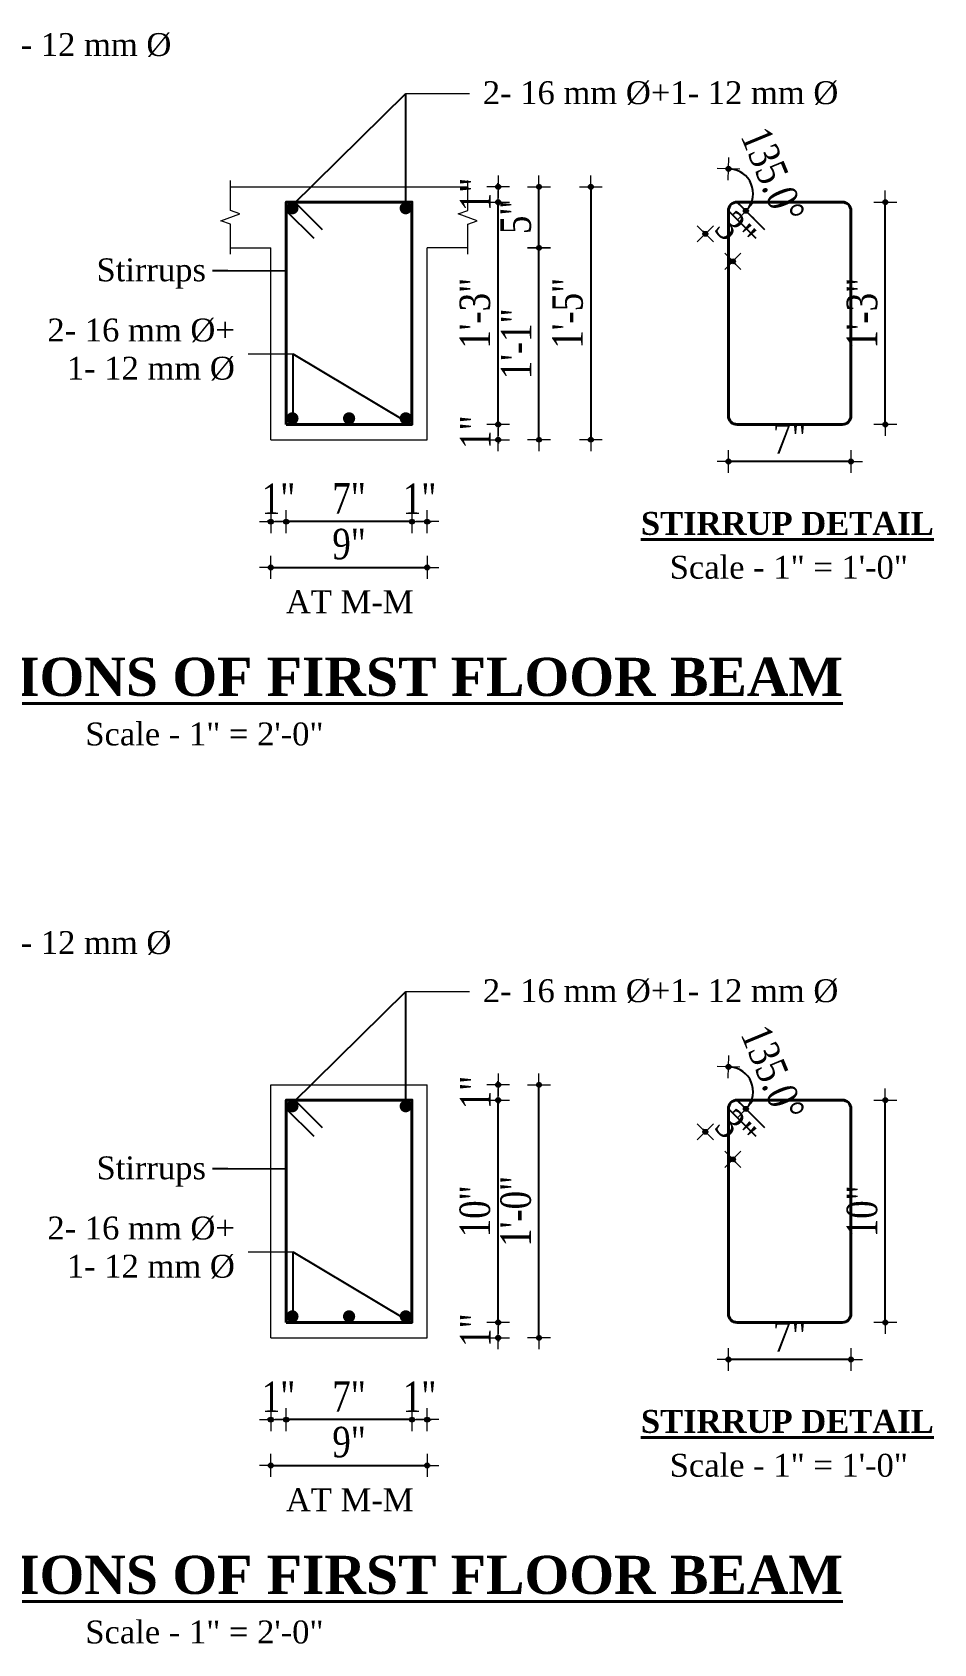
# Model space of a CAD drawing. Header units: feet. Extents: x 28652 to 66086, y -6769 to -640.
# Drawn here: x 57282.9 to 57519.3, y -1641.4 to -1219 of the extents above; entities that cross this region are included whole.
import ezdxf

# ---------------------------------------------------------------- set-up
doc = ezdxf.new("R2010")
doc.units = ezdxf.units.FT
doc.header["$LTSCALE"] = 50
doc.header["$MEASUREMENT"] = 0
doc.header["$PDMODE"] = 34
for name, color, linetype, lineweight in [('DIMENSION', 142, 'Continuous', 13), ('SES-DIMENSION', 142, 'Continuous', 13), ('SES-Leader', 2, 'Continuous', 15), ('SES-REBARS', 1, 'Continuous', 40), ('SES-SLAB OUTLINE', 4, 'Continuous', 18), ('SES-TEXT', 3, 'Continuous', 20), ('SES-TitleText', 7, 'Continuous', 40)]:
    doc.layers.add(name, color=color, linetype=linetype, lineweight=lineweight)
doc.layers.add('SES-STIRRUP', color=10, linetype='Continuous')
doc.styles.add('1.8', font='times.ttf', dxfattribs={"width": 0.8, "height": 8})
doc.styles.add('SES-ARAIL', font='times.ttf', dxfattribs={"height": 6})
doc.styles.add('SES-Title Text', font='times.ttf', dxfattribs={"height": 10})
doc.dimstyles.new('1.2', dxfattribs={"dimscale": 0, "dimtxt": 8, "dimasz": 0.5, "dimexe": 2, "dimexo": 9, "dimgap": 2, "dimtad": 1, "dimdec": 0, "dimlfac": 0.25, "dimzin": 3, "dimdsep": 46, "dimlunit": 4, "dimtxsty": '1.8', "dimblk": 'DIM', "dimcen": 3, "dimdle": 3, "dimse1": 1, "dimse2": 1, "dimclrd": 256, "dimclre": 256, "dimclrt": 7, "dimadec": 1, "dimazin": 2, "dimtfac": 1, "dimtdec": 0, "dimtix": 1, "dimtofl": 0, "dimtmove": 2, "dimatfit": 3, "dimldrblk": 'ARW', "dimfxl": 2, "dimfrac": 2, "dimtolj": 2, "dimtzin": 0, "dimarcsym": 0})

# ---------------------------------------------------------------- blocks, each defined once
blk = doc.blocks.new('DIM')
at = {"layer": 'DIMENSION'}
h = blk.add_hatch(color=256, dxfattribs=at)
h.paths.add_polyline_path([(0, 1.284388833844787), (0, 0), (1.284388833844787, 0, 0.4142135623730951)])
h.paths.add_polyline_path([(1.284388833844787, 0), (0, 0), (0, -1.284388833844787, 0.4142135623730951)])
h.paths.add_polyline_path([(1.13686837721616e-13, 0), (-1.284388833844787, 0, 0.4142135623730951), (0, -1.284388833844787)])
h.paths.add_polyline_path([(1.13686837721616e-13, 1.284388833844787, 0.414213562373121), (-1.284388833844787, 0), (0, 0)])
for p, q in [((-6, 0), (6, 0)), ((0, 6), (0, -6))]:
    blk.add_line(p, q, dxfattribs=at)
blk.add_circle((0, 0), 1.284388833844787, dxfattribs=at)
blk = doc.blocks.new('*D573')
at = {"layer": 'Defpoints', "color": 0, "ltscale": 10, "transparency": 16777216}
for p in [(57465.48633879778, -1554.941446332545), (57497.60124479784, -1554.941446332545), (57465.48633879778, -1566.908336730841)]:
    blk.add_point(p, dxfattribs=at)
at = {"layer": 'SES-DIMENSION', "lineweight": -2, "ltscale": 10, "transparency": 16777216}
blk.add_line((57497.10124479784, -1566.908336730841), (57465.98633879778, -1566.908336730841), dxfattribs=at)
at = {"layer": 'SES-DIMENSION', "lineweight": -2, "ltscale": 10, "transparency": 16777216, "xscale": 0.5, "yscale": 0.5, "zscale": 0.5, "rotation": 180}
blk.add_blockref('DIM', (57465.48633879778, -1566.908336730841), dxfattribs=at)
at = {"layer": 'SES-DIMENSION', "lineweight": -2, "ltscale": 10, "transparency": 16777216, "xscale": 0.5, "yscale": 0.5, "zscale": 0.5}
blk.add_blockref('DIM', (57497.60124479784, -1566.908336730841), dxfattribs=at)
at = {"layer": 'SES-DIMENSION', "color": 7, "ltscale": 10, "transparency": 16777216, "insert": (57481.54379179781, -1560.827586911086), "char_height": 8, "attachment_point": 5, "style": '1.8'}
blk.add_mtext('\\A2;7"', dxfattribs=at)
blk = doc.blocks.new('ARW')
at = {"layer": 'DIMENSION'}
blk.add_lwpolyline([(-0.5, -5.653726727235242e-14, 0, 3, 0), (-5.5, 5.77618736261748e-14, 0, 0, 0), (-0.5, -5.653726727235242e-14, 0, 0, 0)], format="xyseb", dxfattribs=at)
blk = doc.blocks.new('*D574')
at = {"layer": 'Defpoints', "color": 0, "ltscale": 10, "transparency": 16777216}
for p in [(57491.71816772895, -1498.913112718405), (57506.60711642481, -1498.913112718405), (57491.71816772895, -1557.204188032335)]:
    blk.add_point(p, dxfattribs=at)
at = {"layer": 'SES-DIMENSION', "lineweight": -2, "ltscale": 10, "transparency": 16777216}
blk.add_line((57506.60711642481, -1556.704188032335), (57506.60711642481, -1499.413112718405), dxfattribs=at)
at = {"layer": 'SES-DIMENSION', "lineweight": -2, "ltscale": 10, "transparency": 16777216, "xscale": 0.5, "yscale": 0.5, "zscale": 0.5}
for p, rotation in [((57506.60711642481, -1498.913112718405), 90), ((57506.60711642481, -1557.204188032335), 270)]:
    blk.add_blockref('DIM', p, dxfattribs=dict(at, rotation=rotation))
at = {"layer": 'SES-DIMENSION', "color": 7, "ltscale": 10, "transparency": 16777216, "insert": (57500.53790229358, -1528.058650375386), "char_height": 8, "attachment_point": 5, "rotation": 90, "style": '1.8'}
blk.add_mtext('\\A2;10"', dxfattribs=at)
blk = doc.blocks.new('*D575')
at = {"layer": 'Defpoints', "color": 0, "ltscale": 10, "transparency": 16777216}
for p in [(57465.48633879777, -1501.175854418205), (57459.43467816492, -1507.22751505108), (57472.6988279659, -1508.388343586306)]:
    blk.add_point(p, dxfattribs=at)
at = {"layer": 'SES-DIMENSION', "lineweight": -2, "ltscale": 10, "transparency": 16777216}
for p, q in [((57459.08112477433, -1506.873961660487), (57458.72757138373, -1506.520408269891)), ((57467.00072072365, -1514.793557609773), (57467.35427411424, -1515.147111000366))]:
    blk.add_line(p, q, dxfattribs=at)
at = {"layer": 'SES-DIMENSION', "lineweight": -2, "ltscale": 10, "transparency": 16777216, "xscale": 0.5, "yscale": 0.5, "zscale": 0.5}
for p, rotation in [((57459.43467816492, -1507.22751505108), 315.0000000001012), ((57466.64716733305, -1514.440004219181), 135.0000000001012)]:
    blk.add_blockref('DIM', p, dxfattribs=dict(at, rotation=rotation))
at = {"layer": 'SES-DIMENSION', "color": 7, "ltscale": 10, "transparency": 16777216, "insert": (57467.33250521764, -1506.542177166459), "char_height": 8, "attachment_point": 5, "rotation": 315.0000000001012, "style": '1.8'}
blk.add_mtext('\\A2;3"', dxfattribs=at)
blk = doc.blocks.new('*D576')
at = {"layer": 'Defpoints', "color": 0, "ltscale": 10, "transparency": 16777216}
for p in [(57467.74908049758, -1498.913112718408), (57471.94534454856, -1496.650371018604), (57465.48633879777, -1501.17585441819), (57474.96156966568, -1506.125601886502), (57465.48633879777, -1554.941446332541)]:
    blk.add_point(p, dxfattribs=at)
at = {"layer": 'SES-DIMENSION', "lineweight": -2, "ltscale": 10, "transparency": 16777216}
blk.add_arc((57465.48633879777, -1496.650371018608), 6.459005750786014, 319.4364486918113, 85.56355130820846, dxfattribs=at)
at = {"layer": 'SES-DIMENSION', "lineweight": -2, "ltscale": 10, "transparency": 16777216, "xscale": 0.5, "yscale": 0.5, "zscale": 0.5}
for p, rotation in [((57465.48633879777, -1490.191365267823), 177.7817756541048), ((57470.05354556388, -1501.217577784711), 227.218224345915)]:
    blk.add_blockref('DIM', p, dxfattribs=dict(at, rotation=rotation))
at = {"layer": 'SES-DIMENSION', "color": 7, "ltscale": 10, "transparency": 16777216, "insert": (57477.07156231209, -1491.851614315863), "char_height": 8, "attachment_point": 5, "rotation": 292.5, "style": '1.8'}
blk.add_mtext('\\A2;135.0°', dxfattribs=at)
blk = doc.blocks.new('*D549')
at = {"layer": 'Defpoints', "color": 0, "ltscale": 10, "transparency": 16777216}
for p in [(57349.51465412075, -1565.912951713563), (57382.50606091972, -1565.912951713563), (57349.51465412075, -1582.663657098467)]:
    blk.add_point(p, dxfattribs=at)
at = {"layer": 'SES-DIMENSION', "lineweight": -2, "ltscale": 10, "transparency": 16777216}
blk.add_line((57382.00606091972, -1582.663657098467), (57350.01465412075, -1582.663657098467), dxfattribs=at)
at = {"layer": 'SES-DIMENSION', "lineweight": -2, "ltscale": 10, "transparency": 16777216, "xscale": 0.5, "yscale": 0.5, "zscale": 0.5, "rotation": 180}
blk.add_blockref('DIM', (57349.51465412075, -1582.663657098467), dxfattribs=at)
at = {"layer": 'SES-DIMENSION', "lineweight": -2, "ltscale": 10, "transparency": 16777216, "xscale": 0.5, "yscale": 0.5, "zscale": 0.5}
blk.add_blockref('DIM', (57382.50606091972, -1582.663657098467), dxfattribs=at)
at = {"layer": 'SES-DIMENSION', "color": 7, "ltscale": 10, "transparency": 16777216, "insert": (57366.01035752024, -1576.582907278712), "char_height": 8, "attachment_point": 5, "style": '1.8'}
blk.add_mtext('\\A2;7"', dxfattribs=at)
blk = doc.blocks.new('*D550')
at = {"layer": 'Defpoints', "color": 0, "ltscale": 10, "transparency": 16777216}
for p in [(57349.51465412075, -1565.912951713563), (57345.51465412075, -1569.912951713559), (57345.51465412075, -1582.663657098467)]:
    blk.add_point(p, dxfattribs=at)
at = {"layer": 'SES-DIMENSION', "lineweight": -2, "ltscale": 10, "transparency": 16777216}
for p, q in [((57345.01465412075, -1582.663657098467), (57344.51465412075, -1582.663657098467)), ((57350.01465412075, -1582.663657098467), (57350.51465412075, -1582.663657098467))]:
    blk.add_line(p, q, dxfattribs=at)
at = {"layer": 'SES-DIMENSION', "lineweight": -2, "ltscale": 10, "transparency": 16777216, "xscale": 0.5, "yscale": 0.5, "zscale": 0.5}
blk.add_blockref('DIM', (57345.51465412075, -1582.663657098467), dxfattribs=at)
at = {"layer": 'SES-DIMENSION', "lineweight": -2, "ltscale": 10, "transparency": 16777216, "xscale": 0.5, "yscale": 0.5, "zscale": 0.5, "rotation": 180}
blk.add_blockref('DIM', (57349.51465412075, -1582.663657098467), dxfattribs=at)
at = {"layer": 'SES-DIMENSION', "color": 7, "ltscale": 10, "transparency": 16777216, "insert": (57347.51465412075, -1576.663657098467), "char_height": 8, "attachment_point": 5, "style": '1.8'}
blk.add_mtext('\\A2;1"', dxfattribs=at)
blk = doc.blocks.new('*D551')
at = {"layer": 'Defpoints', "color": 0, "ltscale": 10, "transparency": 16777216}
for p in [(57345.51465412075, -1569.912951713559), (57386.50606091972, -1569.912951713559), (57386.50606091972, -1594.672632676145)]:
    blk.add_point(p, dxfattribs=at)
at = {"layer": 'SES-DIMENSION', "lineweight": -2, "ltscale": 10, "transparency": 16777216}
blk.add_line((57346.01465412075, -1594.672632676145), (57386.00606091972, -1594.672632676145), dxfattribs=at)
at = {"layer": 'SES-DIMENSION', "lineweight": -2, "ltscale": 10, "transparency": 16777216, "xscale": 0.5, "yscale": 0.5, "zscale": 0.5, "rotation": 180}
blk.add_blockref('DIM', (57345.51465412075, -1594.672632676145), dxfattribs=at)
at = {"layer": 'SES-DIMENSION', "lineweight": -2, "ltscale": 10, "transparency": 16777216, "xscale": 0.5, "yscale": 0.5, "zscale": 0.5}
blk.add_blockref('DIM', (57386.50606091972, -1594.672632676145), dxfattribs=at)
at = {"layer": 'SES-DIMENSION', "color": 7, "ltscale": 10, "transparency": 16777216, "insert": (57366.01035752024, -1588.591882856391), "char_height": 8, "attachment_point": 5, "style": '1.8'}
blk.add_mtext('\\A2;9"', dxfattribs=at)
blk = doc.blocks.new('*D552')
at = {"layer": 'Defpoints', "color": 0, "ltscale": 10, "transparency": 16777216}
for p in [(57382.50606091975, -1557.204188032335), (57405.10217011972, -1557.204188032335), (57386.50606091975, -1561.204188032335)]:
    blk.add_point(p, dxfattribs=at)
at = {"layer": 'SES-DIMENSION', "lineweight": -2, "ltscale": 10, "transparency": 16777216}
for p, q in [((57405.10217011972, -1556.704188032335), (57405.10217011972, -1556.204188032335)), ((57405.10217011972, -1561.704188032335), (57405.10217011972, -1562.204188032335))]:
    blk.add_line(p, q, dxfattribs=at)
at = {"layer": 'SES-DIMENSION', "lineweight": -2, "ltscale": 10, "transparency": 16777216, "xscale": 0.5, "yscale": 0.5, "zscale": 0.5}
for p, rotation in [((57405.10217011972, -1557.204188032335), 270), ((57405.10217011972, -1561.204188032335), 90)]:
    blk.add_blockref('DIM', p, dxfattribs=dict(at, rotation=rotation))
at = {"layer": 'SES-DIMENSION', "color": 7, "ltscale": 10, "transparency": 16777216, "insert": (57399.1021701197, -1559.204188032351), "char_height": 8, "attachment_point": 5, "rotation": 90, "style": '1.8'}
blk.add_mtext('\\A2;1"', dxfattribs=at)
blk = doc.blocks.new('*D553')
at = {"layer": 'Defpoints', "color": 0, "ltscale": 10, "transparency": 16777216}
for p in [(57382.50606091975, -1498.913112718405), (57405.10217011972, -1498.913112718405), (57382.50606091975, -1557.204188032335)]:
    blk.add_point(p, dxfattribs=at)
at = {"layer": 'SES-DIMENSION', "lineweight": -2, "ltscale": 10, "transparency": 16777216}
blk.add_line((57405.10217011972, -1556.704188032335), (57405.10217011972, -1499.413112718405), dxfattribs=at)
at = {"layer": 'SES-DIMENSION', "lineweight": -2, "ltscale": 10, "transparency": 16777216, "xscale": 0.5, "yscale": 0.5, "zscale": 0.5}
for p, rotation in [((57405.10217011972, -1498.913112718405), 90), ((57405.10217011972, -1557.204188032335), 270)]:
    blk.add_blockref('DIM', p, dxfattribs=dict(at, rotation=rotation))
at = {"layer": 'SES-DIMENSION', "color": 7, "ltscale": 10, "transparency": 16777216, "insert": (57399.03295598848, -1528.058650375386), "char_height": 8, "attachment_point": 5, "rotation": 90, "style": '1.8'}
blk.add_mtext('\\A2;10"', dxfattribs=at)
blk = doc.blocks.new('*D554')
at = {"layer": 'Defpoints', "color": 0, "ltscale": 10, "transparency": 16777216}
for p in [(57397.13375646775, -1494.913112718409), (57405.10217011972, -1494.913112718409), (57382.50606091975, -1498.913112718405)]:
    blk.add_point(p, dxfattribs=at)
at = {"layer": 'SES-DIMENSION', "lineweight": -2, "ltscale": 10, "transparency": 16777216}
for p, q in [((57405.10217011972, -1494.413112718409), (57405.10217011972, -1493.913112718409)), ((57405.10217011972, -1499.413112718405), (57405.10217011972, -1499.913112718405))]:
    blk.add_line(p, q, dxfattribs=at)
at = {"layer": 'SES-DIMENSION', "lineweight": -2, "ltscale": 10, "transparency": 16777216, "xscale": 0.5, "yscale": 0.5, "zscale": 0.5}
for p, rotation in [((57405.10217011972, -1494.913112718409), 270), ((57405.10217011972, -1498.913112718405), 90)]:
    blk.add_blockref('DIM', p, dxfattribs=dict(at, rotation=rotation))
at = {"layer": 'SES-DIMENSION', "color": 7, "ltscale": 10, "transparency": 16777216, "insert": (57399.1021701197, -1496.913112718423), "char_height": 8, "attachment_point": 5, "rotation": 90, "style": '1.8'}
blk.add_mtext('\\A2;1"', dxfattribs=at)
blk = doc.blocks.new('*D555')
at = {"layer": 'Defpoints', "color": 0, "ltscale": 10, "transparency": 16777216}
for p in [(57381.13375646776, -1494.913112718409), (57415.80498970395, -1494.913112718409), (57402.10217011944, -1561.204188032335)]:
    blk.add_point(p, dxfattribs=at)
at = {"layer": 'SES-DIMENSION', "lineweight": -2, "ltscale": 10, "transparency": 16777216}
blk.add_line((57415.80498970395, -1560.704188032335), (57415.80498970395, -1495.413112718409), dxfattribs=at)
at = {"layer": 'SES-DIMENSION', "lineweight": -2, "ltscale": 10, "transparency": 16777216, "xscale": 0.5, "yscale": 0.5, "zscale": 0.5}
for p, rotation in [((57415.80498970395, -1494.913112718409), 90), ((57415.80498970395, -1561.204188032335), 270)]:
    blk.add_blockref('DIM', p, dxfattribs=dict(at, rotation=rotation))
at = {"layer": 'SES-DIMENSION', "color": 7, "ltscale": 10, "transparency": 16777216, "insert": (57409.73577557271, -1528.058650375388), "char_height": 8, "attachment_point": 5, "rotation": 90, "style": '1.8'}
blk.add_mtext('\\A2;1\'-0"', dxfattribs=at)
blk = doc.blocks.new('*D556')
at = {"layer": 'Defpoints', "color": 0, "ltscale": 10, "transparency": 16777216}
for p in [(57382.50606091972, -1565.912951713563), (57386.50606091972, -1569.912951713559), (57382.50606091972, -1582.663657098467)]:
    blk.add_point(p, dxfattribs=at)
at = {"layer": 'SES-DIMENSION', "lineweight": -2, "ltscale": 10, "transparency": 16777216}
for p, q in [((57382.00606091972, -1582.663657098467), (57381.50606091972, -1582.663657098467)), ((57387.00606091972, -1582.663657098467), (57387.50606091972, -1582.663657098467))]:
    blk.add_line(p, q, dxfattribs=at)
at = {"layer": 'SES-DIMENSION', "lineweight": -2, "ltscale": 10, "transparency": 16777216, "xscale": 0.5, "yscale": 0.5, "zscale": 0.5}
blk.add_blockref('DIM', (57382.50606091972, -1582.663657098467), dxfattribs=at)
at = {"layer": 'SES-DIMENSION', "lineweight": -2, "ltscale": 10, "transparency": 16777216, "xscale": 0.5, "yscale": 0.5, "zscale": 0.5, "rotation": 180}
blk.add_blockref('DIM', (57386.50606091972, -1582.663657098467), dxfattribs=at)
at = {"layer": 'SES-DIMENSION', "color": 7, "ltscale": 10, "transparency": 16777216, "insert": (57384.50606091972, -1576.663657098467), "char_height": 8, "attachment_point": 5, "style": '1.8'}
blk.add_mtext('\\A2;1"', dxfattribs=at)
blk = doc.blocks.new('*D411')
at = {"layer": 'Defpoints', "color": 0, "ltscale": 10, "transparency": 16777216}
for p in [(57465.48633879778, -1319.557525246848), (57497.60124479784, -1319.557525246848), (57465.48633879778, -1331.524415645144)]:
    blk.add_point(p, dxfattribs=at)
at = {"layer": 'SES-DIMENSION', "lineweight": -2, "ltscale": 10, "transparency": 16777216}
blk.add_line((57497.10124479784, -1331.524415645144), (57465.98633879778, -1331.524415645144), dxfattribs=at)
at = {"layer": 'SES-DIMENSION', "lineweight": -2, "ltscale": 10, "transparency": 16777216, "xscale": 0.5, "yscale": 0.5, "zscale": 0.5, "rotation": 180}
blk.add_blockref('DIM', (57465.48633879778, -1331.524415645144), dxfattribs=at)
at = {"layer": 'SES-DIMENSION', "lineweight": -2, "ltscale": 10, "transparency": 16777216, "xscale": 0.5, "yscale": 0.5, "zscale": 0.5}
blk.add_blockref('DIM', (57497.60124479784, -1331.524415645144), dxfattribs=at)
at = {"layer": 'SES-DIMENSION', "color": 7, "ltscale": 10, "transparency": 16777216, "insert": (57481.54379179781, -1325.44366582539), "char_height": 8, "attachment_point": 5, "style": '1.8'}
blk.add_mtext('\\A2;7"', dxfattribs=at)
blk = doc.blocks.new('*D412')
at = {"layer": 'Defpoints', "color": 0, "ltscale": 10, "transparency": 16777216}
for p in [(57491.71816772895, -1263.529191632708), (57506.60711642481, -1263.529191632708), (57491.71816772895, -1321.820266946638)]:
    blk.add_point(p, dxfattribs=at)
at = {"layer": 'SES-DIMENSION', "lineweight": -2, "ltscale": 10, "transparency": 16777216}
blk.add_line((57506.60711642481, -1321.320266946638), (57506.60711642481, -1264.029191632708), dxfattribs=at)
at = {"layer": 'SES-DIMENSION', "lineweight": -2, "ltscale": 10, "transparency": 16777216, "xscale": 0.5, "yscale": 0.5, "zscale": 0.5}
for p, rotation in [((57506.60711642481, -1263.529191632708), 90), ((57506.60711642481, -1321.820266946638), 270)]:
    blk.add_blockref('DIM', p, dxfattribs=dict(at, rotation=rotation))
at = {"layer": 'SES-DIMENSION', "color": 7, "ltscale": 10, "transparency": 16777216, "insert": (57500.53790229358, -1292.674729289689), "char_height": 8, "attachment_point": 5, "rotation": 90, "style": '1.8'}
blk.add_mtext('\\A2;1\'-3"', dxfattribs=at)
blk = doc.blocks.new('*D413')
at = {"layer": 'Defpoints', "color": 0, "ltscale": 10, "transparency": 16777216}
for p in [(57465.48633879777, -1265.791933332508), (57459.43467816491, -1271.84359396539), (57472.69882796591, -1273.004422500613)]:
    blk.add_point(p, dxfattribs=at)
at = {"layer": 'SES-DIMENSION', "lineweight": -2, "ltscale": 10, "transparency": 16777216}
for p, q in [((57459.08112477432, -1271.490040574798), (57458.72757138372, -1271.136487184205)), ((57467.00072072363, -1279.409636524088), (57467.35427411423, -1279.76318991468))]:
    blk.add_line(p, q, dxfattribs=at)
at = {"layer": 'SES-DIMENSION', "lineweight": -2, "ltscale": 10, "transparency": 16777216, "xscale": 0.5, "yscale": 0.5, "zscale": 0.5}
for p, rotation in [((57459.43467816491, -1271.84359396539), 315.0000000001012), ((57466.64716733304, -1279.056083133495), 135.0000000001012)]:
    blk.add_blockref('DIM', p, dxfattribs=dict(at, rotation=rotation))
at = {"layer": 'SES-DIMENSION', "color": 7, "ltscale": 10, "transparency": 16777216, "insert": (57467.33250521764, -1271.158256080776), "char_height": 8, "attachment_point": 5, "rotation": 315.0000000001012, "style": '1.8'}
blk.add_mtext('\\A2;3"', dxfattribs=at)
blk = doc.blocks.new('*D414')
at = {"layer": 'Defpoints', "color": 0, "ltscale": 10, "transparency": 16777216}
for p in [(57471.9453445485, -1261.266449932908), (57465.48633879778, -1265.791933332497), (57467.74908049757, -1263.529191632708), (57474.96156966567, -1270.741680800809), (57465.48633879777, -1319.557525246852)]:
    blk.add_point(p, dxfattribs=at)
at = {"layer": 'SES-DIMENSION', "lineweight": -2, "ltscale": 10, "transparency": 16777216}
blk.add_arc((57465.48633879778, -1261.266449932908), 6.459005750722492, 319.4364486918203, 85.56355130815959, dxfattribs=at)
at = {"layer": 'SES-DIMENSION', "lineweight": -2, "ltscale": 10, "transparency": 16777216, "xscale": 0.5, "yscale": 0.5, "zscale": 0.5}
for p, rotation in [((57465.48633879778, -1254.807444182181), 177.7817756540778), ((57470.05354556384, -1265.833656698964), 227.2182243459021)]:
    blk.add_blockref('DIM', p, dxfattribs=dict(at, rotation=rotation))
at = {"layer": 'SES-DIMENSION', "color": 7, "ltscale": 10, "transparency": 16777216, "insert": (57477.07156231203, -1256.467693230188), "char_height": 8, "attachment_point": 5, "rotation": 292.5, "style": '1.8'}
blk.add_mtext('\\A2;135.0°', dxfattribs=at)
blk = doc.blocks.new('*D425')
at = {"layer": 'Defpoints', "color": 0, "ltscale": 10, "transparency": 16777216}
for p in [(57349.51465412075, -1330.529030627866), (57382.50606091972, -1330.529030627866), (57349.51465412075, -1347.27973601277)]:
    blk.add_point(p, dxfattribs=at)
at = {"layer": 'SES-DIMENSION', "lineweight": -2, "ltscale": 10, "transparency": 16777216}
blk.add_line((57382.00606091972, -1347.27973601277), (57350.01465412075, -1347.27973601277), dxfattribs=at)
at = {"layer": 'SES-DIMENSION', "lineweight": -2, "ltscale": 10, "transparency": 16777216, "xscale": 0.5, "yscale": 0.5, "zscale": 0.5, "rotation": 180}
blk.add_blockref('DIM', (57349.51465412075, -1347.27973601277), dxfattribs=at)
at = {"layer": 'SES-DIMENSION', "lineweight": -2, "ltscale": 10, "transparency": 16777216, "xscale": 0.5, "yscale": 0.5, "zscale": 0.5}
blk.add_blockref('DIM', (57382.50606091972, -1347.27973601277), dxfattribs=at)
at = {"layer": 'SES-DIMENSION', "color": 7, "ltscale": 10, "transparency": 16777216, "insert": (57366.01035752024, -1341.198986193015), "char_height": 8, "attachment_point": 5, "style": '1.8'}
blk.add_mtext('\\A2;7"', dxfattribs=at)
blk = doc.blocks.new('*D426')
at = {"layer": 'Defpoints', "color": 0, "ltscale": 10, "transparency": 16777216}
for p in [(57349.51465412075, -1330.529030627866), (57345.51465412075, -1334.529030627862), (57345.51465412075, -1347.27973601277)]:
    blk.add_point(p, dxfattribs=at)
at = {"layer": 'SES-DIMENSION', "lineweight": -2, "ltscale": 10, "transparency": 16777216}
for p, q in [((57345.01465412075, -1347.27973601277), (57344.51465412075, -1347.27973601277)), ((57350.01465412075, -1347.27973601277), (57350.51465412075, -1347.27973601277))]:
    blk.add_line(p, q, dxfattribs=at)
at = {"layer": 'SES-DIMENSION', "lineweight": -2, "ltscale": 10, "transparency": 16777216, "xscale": 0.5, "yscale": 0.5, "zscale": 0.5}
blk.add_blockref('DIM', (57345.51465412075, -1347.27973601277), dxfattribs=at)
at = {"layer": 'SES-DIMENSION', "lineweight": -2, "ltscale": 10, "transparency": 16777216, "xscale": 0.5, "yscale": 0.5, "zscale": 0.5, "rotation": 180}
blk.add_blockref('DIM', (57349.51465412075, -1347.27973601277), dxfattribs=at)
at = {"layer": 'SES-DIMENSION', "color": 7, "ltscale": 10, "transparency": 16777216, "insert": (57347.51465412075, -1341.27973601277), "char_height": 8, "attachment_point": 5, "style": '1.8'}
blk.add_mtext('\\A2;1"', dxfattribs=at)
blk = doc.blocks.new('*D427')
at = {"layer": 'Defpoints', "color": 0, "ltscale": 10, "transparency": 16777216}
for p in [(57345.51465412075, -1334.529030627862), (57386.50606091972, -1334.529030627862), (57386.50606091972, -1359.288711590449)]:
    blk.add_point(p, dxfattribs=at)
at = {"layer": 'SES-DIMENSION', "lineweight": -2, "ltscale": 10, "transparency": 16777216}
blk.add_line((57346.01465412075, -1359.288711590449), (57386.00606091972, -1359.288711590449), dxfattribs=at)
at = {"layer": 'SES-DIMENSION', "lineweight": -2, "ltscale": 10, "transparency": 16777216, "xscale": 0.5, "yscale": 0.5, "zscale": 0.5, "rotation": 180}
blk.add_blockref('DIM', (57345.51465412075, -1359.288711590449), dxfattribs=at)
at = {"layer": 'SES-DIMENSION', "lineweight": -2, "ltscale": 10, "transparency": 16777216, "xscale": 0.5, "yscale": 0.5, "zscale": 0.5}
blk.add_blockref('DIM', (57386.50606091972, -1359.288711590449), dxfattribs=at)
at = {"layer": 'SES-DIMENSION', "color": 7, "ltscale": 10, "transparency": 16777216, "insert": (57366.01035752024, -1353.207961770694), "char_height": 8, "attachment_point": 5, "style": '1.8'}
blk.add_mtext('\\A2;9"', dxfattribs=at)
blk = doc.blocks.new('*D428')
at = {"layer": 'Defpoints', "color": 0, "ltscale": 10, "transparency": 16777216}
for p in [(57382.50606091975, -1321.820266946638), (57405.10217011972, -1321.820266946638), (57386.50606091975, -1325.820266946638)]:
    blk.add_point(p, dxfattribs=at)
at = {"layer": 'SES-DIMENSION', "lineweight": -2, "ltscale": 10, "transparency": 16777216}
for p, q in [((57405.10217011972, -1321.320266946638), (57405.10217011972, -1320.820266946638)), ((57405.10217011972, -1326.320266946638), (57405.10217011972, -1326.820266946638))]:
    blk.add_line(p, q, dxfattribs=at)
at = {"layer": 'SES-DIMENSION', "lineweight": -2, "ltscale": 10, "transparency": 16777216, "xscale": 0.5, "yscale": 0.5, "zscale": 0.5}
for p, rotation in [((57405.10217011972, -1321.820266946638), 270), ((57405.10217011972, -1325.820266946638), 90)]:
    blk.add_blockref('DIM', p, dxfattribs=dict(at, rotation=rotation))
at = {"layer": 'SES-DIMENSION', "color": 7, "ltscale": 10, "transparency": 16777216, "insert": (57399.1021701197, -1323.820266946654), "char_height": 8, "attachment_point": 5, "rotation": 90, "style": '1.8'}
blk.add_mtext('\\A2;1"', dxfattribs=at)
blk = doc.blocks.new('*D429')
at = {"layer": 'Defpoints', "color": 0, "ltscale": 10, "transparency": 16777216}
for p in [(57382.50606091975, -1263.529191632708), (57405.10217011972, -1263.529191632708), (57382.50606091975, -1321.820266946638)]:
    blk.add_point(p, dxfattribs=at)
at = {"layer": 'SES-DIMENSION', "lineweight": -2, "ltscale": 10, "transparency": 16777216}
blk.add_line((57405.10217011972, -1321.320266946638), (57405.10217011972, -1264.029191632708), dxfattribs=at)
at = {"layer": 'SES-DIMENSION', "lineweight": -2, "ltscale": 10, "transparency": 16777216, "xscale": 0.5, "yscale": 0.5, "zscale": 0.5}
for p, rotation in [((57405.10217011972, -1263.529191632708), 90), ((57405.10217011972, -1321.820266946638), 270)]:
    blk.add_blockref('DIM', p, dxfattribs=dict(at, rotation=rotation))
at = {"layer": 'SES-DIMENSION', "color": 7, "ltscale": 10, "transparency": 16777216, "insert": (57399.03295598848, -1292.674729289689), "char_height": 8, "attachment_point": 5, "rotation": 90, "style": '1.8'}
blk.add_mtext('\\A2;1\'-3"', dxfattribs=at)
blk = doc.blocks.new('*D430')
at = {"layer": 'Defpoints', "color": 0, "ltscale": 10, "transparency": 16777216}
for p in [(57397.13375646775, -1259.529191632712), (57405.10217011972, -1259.529191632712), (57382.50606091975, -1263.529191632708)]:
    blk.add_point(p, dxfattribs=at)
at = {"layer": 'SES-DIMENSION', "lineweight": -2, "ltscale": 10, "transparency": 16777216}
for p, q in [((57405.10217011972, -1259.029191632712), (57405.10217011972, -1258.529191632712)), ((57405.10217011972, -1264.029191632708), (57405.10217011972, -1264.529191632708))]:
    blk.add_line(p, q, dxfattribs=at)
at = {"layer": 'SES-DIMENSION', "lineweight": -2, "ltscale": 10, "transparency": 16777216, "xscale": 0.5, "yscale": 0.5, "zscale": 0.5}
for p, rotation in [((57405.10217011972, -1259.529191632712), 270), ((57405.10217011972, -1263.529191632708), 90)]:
    blk.add_blockref('DIM', p, dxfattribs=dict(at, rotation=rotation))
at = {"layer": 'SES-DIMENSION', "color": 7, "ltscale": 10, "transparency": 16777216, "insert": (57399.1021701197, -1261.529191632726), "char_height": 8, "attachment_point": 5, "rotation": 90, "style": '1.8'}
blk.add_mtext('\\A2;1"', dxfattribs=at)
blk = doc.blocks.new('*D431')
at = {"layer": 'Defpoints', "color": 0, "ltscale": 10, "transparency": 16777216}
for p in [(57397.13375646775, -1275.529191632708), (57415.80498970395, -1275.529191632708), (57402.10217011944, -1325.820266946638)]:
    blk.add_point(p, dxfattribs=at)
at = {"layer": 'SES-DIMENSION', "lineweight": -2, "ltscale": 10, "transparency": 16777216}
blk.add_line((57415.80498970395, -1325.320266946638), (57415.80498970395, -1276.029191632708), dxfattribs=at)
at = {"layer": 'SES-DIMENSION', "lineweight": -2, "ltscale": 10, "transparency": 16777216, "xscale": 0.5, "yscale": 0.5, "zscale": 0.5}
for p, rotation in [((57415.80498970395, -1275.529191632708), 90), ((57415.80498970395, -1325.820266946638), 270)]:
    blk.add_blockref('DIM', p, dxfattribs=dict(at, rotation=rotation))
at = {"layer": 'SES-DIMENSION', "color": 7, "ltscale": 10, "transparency": 16777216, "insert": (57409.80498970393, -1300.674729289689), "char_height": 8, "attachment_point": 5, "rotation": 90, "style": '1.8'}
blk.add_mtext('\\A2;1\'-1"', dxfattribs=at)
blk = doc.blocks.new('*D432')
at = {"layer": 'Defpoints', "color": 0, "ltscale": 10, "transparency": 16777216}
for p in [(57402.10217011944, -1259.529191632712), (57415.80498970395, -1259.529191632712), (57397.13375646775, -1275.529191632708)]:
    blk.add_point(p, dxfattribs=at)
at = {"layer": 'SES-DIMENSION', "lineweight": -2, "ltscale": 10, "transparency": 16777216}
blk.add_line((57415.80498970395, -1275.029191632708), (57415.80498970395, -1260.029191632712), dxfattribs=at)
at = {"layer": 'SES-DIMENSION', "lineweight": -2, "ltscale": 10, "transparency": 16777216, "xscale": 0.5, "yscale": 0.5, "zscale": 0.5}
for p, rotation in [((57415.80498970395, -1259.529191632712), 90), ((57415.80498970395, -1275.529191632708), 270)]:
    blk.add_blockref('DIM', p, dxfattribs=dict(at, rotation=rotation))
at = {"layer": 'SES-DIMENSION', "color": 7, "ltscale": 10, "transparency": 16777216, "insert": (57409.73577557271, -1267.529191632726), "char_height": 8, "attachment_point": 5, "rotation": 90, "style": '1.8'}
blk.add_mtext('\\A2;5"', dxfattribs=at)
blk = doc.blocks.new('*D433')
at = {"layer": 'Defpoints', "color": 0, "ltscale": 10, "transparency": 16777216}
for p in [(57412.80498970367, -1259.529191632712), (57412.80498970367, -1325.820266946638), (57429.40291151851, -1325.820266946638)]:
    blk.add_point(p, dxfattribs=at)
at = {"layer": 'SES-DIMENSION', "lineweight": -2, "ltscale": 10, "transparency": 16777216}
blk.add_line((57429.40291151851, -1260.029191632712), (57429.40291151851, -1325.320266946638), dxfattribs=at)
at = {"layer": 'SES-DIMENSION', "lineweight": -2, "ltscale": 10, "transparency": 16777216, "xscale": 0.5, "yscale": 0.5, "zscale": 0.5}
for p, rotation in [((57429.40291151851, -1259.529191632712), 90), ((57429.40291151851, -1325.820266946638), 270)]:
    blk.add_blockref('DIM', p, dxfattribs=dict(at, rotation=rotation))
at = {"layer": 'SES-DIMENSION', "color": 7, "ltscale": 10, "transparency": 16777216, "insert": (57423.33369738728, -1292.674729289691), "char_height": 8, "attachment_point": 5, "rotation": 90, "style": '1.8'}
blk.add_mtext('\\A2;1\'-5"', dxfattribs=at)
blk = doc.blocks.new('*D434')
at = {"layer": 'Defpoints', "color": 0, "ltscale": 10, "transparency": 16777216}
for p in [(57382.50606091972, -1330.529030627866), (57386.50606091972, -1334.529030627862), (57382.50606091972, -1347.27973601277)]:
    blk.add_point(p, dxfattribs=at)
at = {"layer": 'SES-DIMENSION', "lineweight": -2, "ltscale": 10, "transparency": 16777216}
for p, q in [((57382.00606091972, -1347.27973601277), (57381.50606091972, -1347.27973601277)), ((57387.00606091972, -1347.27973601277), (57387.50606091972, -1347.27973601277))]:
    blk.add_line(p, q, dxfattribs=at)
at = {"layer": 'SES-DIMENSION', "lineweight": -2, "ltscale": 10, "transparency": 16777216, "xscale": 0.5, "yscale": 0.5, "zscale": 0.5}
blk.add_blockref('DIM', (57382.50606091972, -1347.27973601277), dxfattribs=at)
at = {"layer": 'SES-DIMENSION', "lineweight": -2, "ltscale": 10, "transparency": 16777216, "xscale": 0.5, "yscale": 0.5, "zscale": 0.5, "rotation": 180}
blk.add_blockref('DIM', (57386.50606091972, -1347.27973601277), dxfattribs=at)
at = {"layer": 'SES-DIMENSION', "color": 7, "ltscale": 10, "transparency": 16777216, "insert": (57384.50606091972, -1341.27973601277), "char_height": 8, "attachment_point": 5, "style": '1.8'}
blk.add_mtext('\\A2;1"', dxfattribs=at)

msp = doc.modelspace()

# ---------------------------------------------------------------- linework, layer by layer
at = {"layer": 'SES-Leader', "ltscale": 10}
for points in [[(57380.87010409431, -1235.095338412353), (57397.61862298765, -1235.095338412353)], [(57351.39206612956, -1303.351111711847), (57339.52316727987, -1303.351111711847)], [(57380.87010409431, -1470.47925949805), (57397.61862298765, -1470.47925949805)], [(57351.39206612956, -1538.735032797544), (57339.52316727987, -1538.735032797544)]]:
    msp.add_lwpolyline(points, dxfattribs=at)
at = {"layer": 'SES-REBARS', "ltscale": 10}
for points in [[(57349.51465412075, -1321.820266946637), (57382.50606091972, -1321.820266946637), (57382.50606091972, -1263.529191632708), (57349.51465412075, -1263.529191632708)], [(57349.51465412075, -1557.204188032334), (57382.50606091972, -1557.204188032334), (57382.50606091972, -1498.913112718405), (57349.51465412075, -1498.913112718405)]]:
    msp.add_lwpolyline(points, close=True, dxfattribs=at)
at = {"layer": 'SES-REBARS', "ltscale": 10, "const_width": 1.6}
for points in [[(57351.15061094612, -1264.332456939272, 1), (57351.15061094612, -1265.932456939274, 1)], [(57380.87010409431, -1264.332456939272, -1), (57380.87010409431, -1265.932456939274, -1)], [(57351.15061094612, -1321.017001640077, -1), (57351.15061094612, -1319.417001640075, -1)], [(57366.01035752024, -1321.017001640077, -1), (57366.01035752024, -1319.417001640075, -1)], [(57380.87010409431, -1321.017001640077, 1), (57380.87010409431, -1319.417001640075, 1)], [(57351.15061094612, -1499.716378024968, 1), (57351.15061094612, -1501.316378024971, 1)], [(57380.87010409431, -1499.716378024968, -1), (57380.87010409431, -1501.316378024971, -1)], [(57351.15061094612, -1556.400922725774, -1), (57351.15061094612, -1554.800922725772, -1)], [(57366.01035752024, -1556.400922725774, -1), (57366.01035752024, -1554.800922725772, -1)], [(57380.87010409431, -1556.400922725774, 1), (57380.87010409431, -1554.800922725772, 1)]]:
    msp.add_lwpolyline(points, format="xyb", close=True, dxfattribs=at)
at = {"layer": 'SES-REBARS', "ltscale": 10}
for points in [[(57467.74908049758, -1321.820266946637), (57495.33850309806, -1321.820266946637, 0.4142135623730951), (57497.60124479784, -1319.557525246848), (57497.60124479784, -1265.791933332497, 0.4142135623730951), (57495.33850309806, -1263.529191632708), (57467.74908049758, -1263.529191632708, 0.4142135623730951), (57465.48633879778, -1265.791933332497), (57465.48633879778, -1319.557525246848, 0.4142135623730982)], [(57467.74908049758, -1557.204188032334), (57495.33850309806, -1557.204188032334, 0.4142135623730951), (57497.60124479784, -1554.941446332545), (57497.60124479784, -1501.175854418194, 0.4142135623730951), (57495.33850309806, -1498.913112718405), (57467.74908049758, -1498.913112718405, 0.4142135623730951), (57465.48633879778, -1501.175854418194), (57465.48633879778, -1554.941446332545, 0.4142135623730982)]]:
    msp.add_lwpolyline(points, format="xyb", close=True, dxfattribs=at)
at = {"layer": 'SES-SLAB OUTLINE', "ltscale": 10}
for p, q in [((57334.88695857272, -1259.529191632711), (57397.13375646772, -1259.529191632711)), ((57334.88695857272, -1275.529191632708), (57345.51465412075, -1275.529191632708)), ((57345.51465412075, -1325.820266946637), (57345.51465412075, -1275.529191632708)), ((57386.50606091972, -1325.820266946637), (57386.50606091972, -1275.529191632708)), ((57397.13375646772, -1275.529191632708), (57386.50606091972, -1275.529191632708)), ((57345.51465412075, -1325.820266946637), (57386.50606091972, -1325.820266946637)), ((57345.51465412075, -1494.913112718408), (57386.50606091972, -1494.913112718408)), ((57345.51465412075, -1561.204188032334), (57345.51465412075, -1494.913112718408)), ((57386.50606091972, -1561.204188032334), (57386.50606091972, -1494.913112718408)), ((57345.51465412075, -1561.204188032334), (57386.50606091972, -1561.204188032334))]:
    msp.add_line(p, q, dxfattribs=at)
for points in [[(57334.88695857272, -1277.209191632708), (57334.88695857272, -1269.34419163271), (57332.39362281458, -1268.436691632709), (57337.38029433088, -1266.62169163271), (57334.88695857272, -1265.714191632709), (57334.88695857272, -1257.849191632711)], [(57397.13375646772, -1277.209191632708), (57397.13375646772, -1269.34419163271), (57399.62709222588, -1268.436691632709), (57394.64042070956, -1266.62169163271), (57397.13375646772, -1265.714191632709), (57397.13375646772, -1257.849191632711)]]:
    msp.add_lwpolyline(points, dxfattribs=at)
at = {"layer": 'SES-STIRRUP', "color": 5, "ltscale": 10}
for p, q in [((57349.51465412075, -1265.791933332504), (57356.72714328885, -1273.00442250061)), ((57351.77739582052, -1263.529191632708), (57358.98988498864, -1270.741680800809)), ((57465.48633879778, -1265.791933332504), (57472.69882796591, -1273.00442250061)), ((57467.74908049758, -1263.529191632708), (57474.96156966568, -1270.741680800809)), ((57351.77739582052, -1498.913112718405), (57358.98988498864, -1506.125601886506)), ((57467.74908049758, -1498.913112718405), (57474.96156966568, -1506.125601886506)), ((57349.51465412075, -1501.175854418201), (57356.72714328885, -1508.388343586306)), ((57465.48633879778, -1501.175854418201), (57472.69882796591, -1508.388343586306))]:
    msp.add_line(p, q, dxfattribs=at)

# ---------------------------------------------------------------- texts
at = {"layer": 'SES-TEXT', "ltscale": 10, "style": 'SES-ARAIL'}
for s, p in [('2- 16 mm %%C+3- 12 mm %%C ', (57226.20506687096, -1225.231571133292)), ('2- 16 mm %%C+1- 12 mm %%C ', (57401.07997960045, -1237.855228657187)), ('Stirrups', (57299.7792026353, -1284.285519563538)), ('2- 16 mm %%C+3- 12 mm %%C ', (57226.20506687096, -1460.615492218989)), ('2- 16 mm %%C+1- 12 mm %%C ', (57401.07997960045, -1473.239149742883)), ('Stirrups', (57299.7792026353, -1519.669440649235))]:
    msp.add_text(s, height=6, dxfattribs=at).set_placement(p)
at = {"layer": 'SES-TEXT', "linetype": 'ByBlock', "char_height": 6, "width": 85.3707387111499, "attachment_point": 1, "style": 'SES-ARAIL'}
for insert in [(57250.68953555672, -1294.063731212576), (57250.68953555672, -1529.447652298273)]:
    msp.add_mtext('\\pxqr;2- 16 mm %%C+\\P1- 12 mm %%C ', dxfattribs=dict(at, insert=insert))
at = {"layer": 'SES-TitleText', "ltscale": 10, "style": 'SES-ARAIL'}
for s, p in [('Scale - 1" = 1\'-0"', (57450.08020769712, -1362.242358465755)), ('AT M-M', (57349.42965826418, -1371.290403717456)), ('Scale - 1" = 2\'-0"', (57296.85242828517, -1405.940761534555)), ('Scale - 1" = 1\'-0"', (57450.08020769712, -1597.626279551452)), ('AT M-M', (57349.42965826418, -1606.674324803153)), ('Scale - 1" = 2\'-0"', (57296.85242828517, -1641.324682620252))]:
    msp.add_text(s, height=6, dxfattribs=at).set_placement(p)
at = {"layer": 'SES-TitleText', "attachment_point": 1}
for s, insert, char_height, width, style in [('{\\fTimes New Roman|b1|i0|c0|p18;\\LSTIRRUP DETAIL}', (57442.52174523147, -1344.751677745146), 6, 181.4509954342511, 'SES-ARAIL'), ('{\\fTimes New Roman|b1|i0|c0|p18;\\LCROSS SECTIONS OF FIRST FLOOR BEAM }', (57185.36597944745, -1382.958452016952), 10, 521.0008809106512, 'SES-Title Text'), ('{\\fTimes New Roman|b1|i0|c0|p18;\\LSTIRRUP DETAIL}', (57442.52174523147, -1580.135598830842), 6, 181.4509954342511, 'SES-ARAIL'), ('{\\fTimes New Roman|b1|i0|c0|p18;\\LCROSS SECTIONS OF FIRST FLOOR BEAM }', (57185.36597944745, -1618.342373102649), 10, 521.0008809106512, 'SES-Title Text')]:
    msp.add_mtext(s, dxfattribs=dict(at, insert=insert, char_height=char_height, width=width, style=style))

# ---------------------------------------------------------------- dimensions: what is measured, and where the dimension line sits
at = {"layer": 'SES-DIMENSION', "ltscale": 10}
for base, line1, line2, picture, middle in [((57471.9453445485, -1261.266449932908), ((57465.48633879778, -1265.791933332497), (57465.48633879778, -1319.557525246848)), ((57467.74908049758, -1263.529191632708), (57474.96156966568, -1270.741680800809)), '*D414', (57477.07156231203, -1256.467693230177)), ((57471.94534454856, -1496.650371018604), ((57465.48633879778, -1501.175854418194), (57465.48633879778, -1554.941446332545)), ((57467.74908049758, -1498.913112718405), (57474.96156966568, -1506.125601886506)), '*D576', (57477.07156231209, -1491.851614315852))]:
    dim = msp.add_angular_dim_2l(base=base, line1=line1, line2=line2, dimstyle='1.2', override={"dimscale": 1, "dimdec": 1, "dimazin": 1}, dxfattribs=at)
    dim.commit()
    dim.dimension.update_dxf_attribs({"geometry": picture, "text_midpoint": middle})
for base, p1, p2, angle, picture, middle in [((57405.10217011972, -1259.529191632712), (57382.50606091972, -1263.529191632708), (57397.13375646772, -1259.529191632711), 90, '*D430', (57399.1021701197, -1261.529191632726)), ((57429.40291151851, -1325.820266946638), (57412.80498970364, -1259.529191632711), (57412.80498970364, -1325.820266946637), 90, '*D433', (57423.33369738728, -1292.674729289691)), ((57405.10217011972, -1263.529191632708), (57382.50606091972, -1321.820266946637), (57382.50606091972, -1263.529191632708), 90, '*D429', (57399.03295598848, -1292.674729289689)), ((57415.80498970395, -1275.529191632708), (57402.10217011941, -1325.820266946637), (57397.13375646772, -1275.529191632708), 90, '*D431', (57409.80498970393, -1300.674729289689)), ((57405.10217011972, -1321.820266946638), (57386.50606091972, -1325.820266946637), (57382.50606091972, -1321.820266946637), 90, '*D428', (57399.1021701197, -1323.820266946654)), ((57345.51465412075, -1347.27973601277), (57349.51465412075, -1330.529030627866), (57345.51465412075, -1334.529030627862), 180, '*D426', (57347.51465412075, -1341.27973601277)), ((57382.50606091972, -1347.27973601277), (57386.50606091972, -1334.529030627862), (57382.50606091972, -1330.529030627866), 180, '*D434', (57384.50606091972, -1341.27973601277)), ((57405.10217011972, -1494.913112718409), (57382.50606091972, -1498.913112718405), (57397.13375646772, -1494.913112718408), 90, '*D554', (57399.1021701197, -1496.913112718423)), ((57405.10217011972, -1557.204188032335), (57386.50606091972, -1561.204188032334), (57382.50606091972, -1557.204188032334), 90, '*D552', (57399.1021701197, -1559.204188032351)), ((57345.51465412075, -1582.663657098467), (57349.51465412075, -1565.912951713563), (57345.51465412075, -1569.912951713559), 180, '*D550', (57347.51465412075, -1576.663657098467)), ((57382.50606091972, -1582.663657098467), (57386.50606091972, -1569.912951713559), (57382.50606091972, -1565.912951713563), 180, '*D556', (57384.50606091972, -1576.663657098467))]:
    dim = msp.add_linear_dim(base=base, p1=p1, p2=p2, angle=angle, dimstyle='1.2', override={"dimscale": 1}, dxfattribs=at)
    dim.commit()
    dim.dimension.update_dxf_attribs({"geometry": picture, "text_midpoint": middle})
for base, p1, p2, angle, text, picture, middle in [((57415.80498970395, -1259.529191632712), (57397.13375646772, -1275.529191632708), (57402.10217011941, -1259.529191632711), 90, '5"', '*D432', (57409.73577557271, -1267.529191632726)), ((57349.51465412075, -1347.27973601277), (57382.50606091972, -1330.529030627866), (57349.51465412075, -1330.529030627866), 180, '7"', '*D425', (57366.01035752024, -1341.198986193015)), ((57386.50606091972, -1359.288711590449), (57345.51465412075, -1334.529030627862), (57386.50606091972, -1334.529030627862), 180, '9"', '*D427', (57366.01035752024, -1353.207961770694)), ((57415.80498970395, -1494.913112718409), (57402.10217011941, -1561.204188032334), (57381.13375646773, -1494.913112718408), 90, '1\'-0"', '*D555', (57409.73577557271, -1528.058650375388)), ((57405.10217011972, -1498.913112718405), (57382.50606091972, -1557.204188032334), (57382.50606091972, -1498.913112718405), 90, '10"', '*D553', (57399.03295598848, -1528.058650375386)), ((57349.51465412075, -1582.663657098467), (57382.50606091972, -1565.912951713563), (57349.51465412075, -1565.912951713563), 180, '7"', '*D549', (57366.01035752024, -1576.582907278712)), ((57386.50606091972, -1594.672632676145), (57345.51465412075, -1569.912951713559), (57386.50606091972, -1569.912951713559), 180, '9"', '*D551', (57366.01035752024, -1588.591882856391))]:
    dim = msp.add_linear_dim(base=base, p1=p1, p2=p2, angle=angle, text=text, dimstyle='1.2', override={"dimscale": 1}, dxfattribs=at)
    dim.commit()
    dim.dimension.update_dxf_attribs({"geometry": picture, "text_midpoint": middle})
for p1, p2, distance, picture, middle in [((57491.71816772892, -1321.820266946637), (57491.71816772892, -1263.529191632708), -14.888948695894214, '*D412', (57500.53790229358, -1292.674729289689)), ((57472.69882796591, -1273.00442250061), (57465.48633879778, -1265.791933332504), 8.558340541898787, '*D413', (57467.33250521764, -1271.158256080776)), ((57472.69882796591, -1508.388343586306), (57465.48633879778, -1501.175854418201), 8.558340541883513, '*D575', (57467.33250521764, -1506.542177166459))]:
    dim = msp.add_aligned_dim(p1=p1, p2=p2, distance=distance, dimstyle='1.2', override={"dimscale": 1}, dxfattribs=at)
    dim.commit()
    dim.dimension.update_dxf_attribs({"geometry": picture, "text_midpoint": middle})
for p1, p2, distance, text, picture, middle in [((57497.60124479784, -1319.557525246848), (57465.48633879778, -1319.557525246848), 11.966890398296073, '7"', '*D411', (57481.54379179781, -1325.44366582539)), ((57491.71816772892, -1557.204188032334), (57491.71816772892, -1498.913112718405), -14.888948695894214, '10"', '*D574', (57500.53790229358, -1528.058650375386)), ((57497.60124479784, -1554.941446332545), (57465.48633879778, -1554.941446332545), 11.966890398296073, '7"', '*D573', (57481.54379179781, -1560.827586911086))]:
    dim = msp.add_aligned_dim(p1=p1, p2=p2, distance=distance, text=text, dimstyle='1.2', override={"dimscale": 1}, dxfattribs=at)
    dim.commit()
    dim.dimension.update_dxf_attribs({"geometry": picture, "text_midpoint": middle})

# ---------------------------------------------------------------- leaders
at = {"layer": 'SES-Leader', "ltscale": 10}
for points in [[(57351.15061094612, -1264.332456939272), (57380.87010409431, -1235.095338412353)], [(57380.87010409431, -1264.332456939272), (57380.87010409431, -1235.095338412353)], [(57349.51465412075, -1281.613157979114), (57334.19536912983, -1281.536136664196), (57330.18087598791, -1281.536136664196)], [(57351.39206612956, -1320.979693841688), (57351.39206612956, -1303.351111711847)], [(57380.87010409431, -1321.017001640077), (57351.39206612956, -1303.351111711847)], [(57351.15061094612, -1499.716378024968), (57380.87010409431, -1470.47925949805)], [(57380.87010409431, -1499.716378024968), (57380.87010409431, -1470.47925949805)], [(57349.51465412075, -1516.997079064811), (57334.19536912983, -1516.920057749892), (57330.18087598791, -1516.920057749892)], [(57351.39206612956, -1556.363614927384), (57351.39206612956, -1538.735032797544)], [(57380.87010409431, -1556.400922725774), (57351.39206612956, -1538.735032797544)]]:
    msp.add_leader(points, dimstyle='1.2', override={"dimscale": 1, "dimasz": 6}, dxfattribs=at)

doc.saveas('drawing.dxf')
